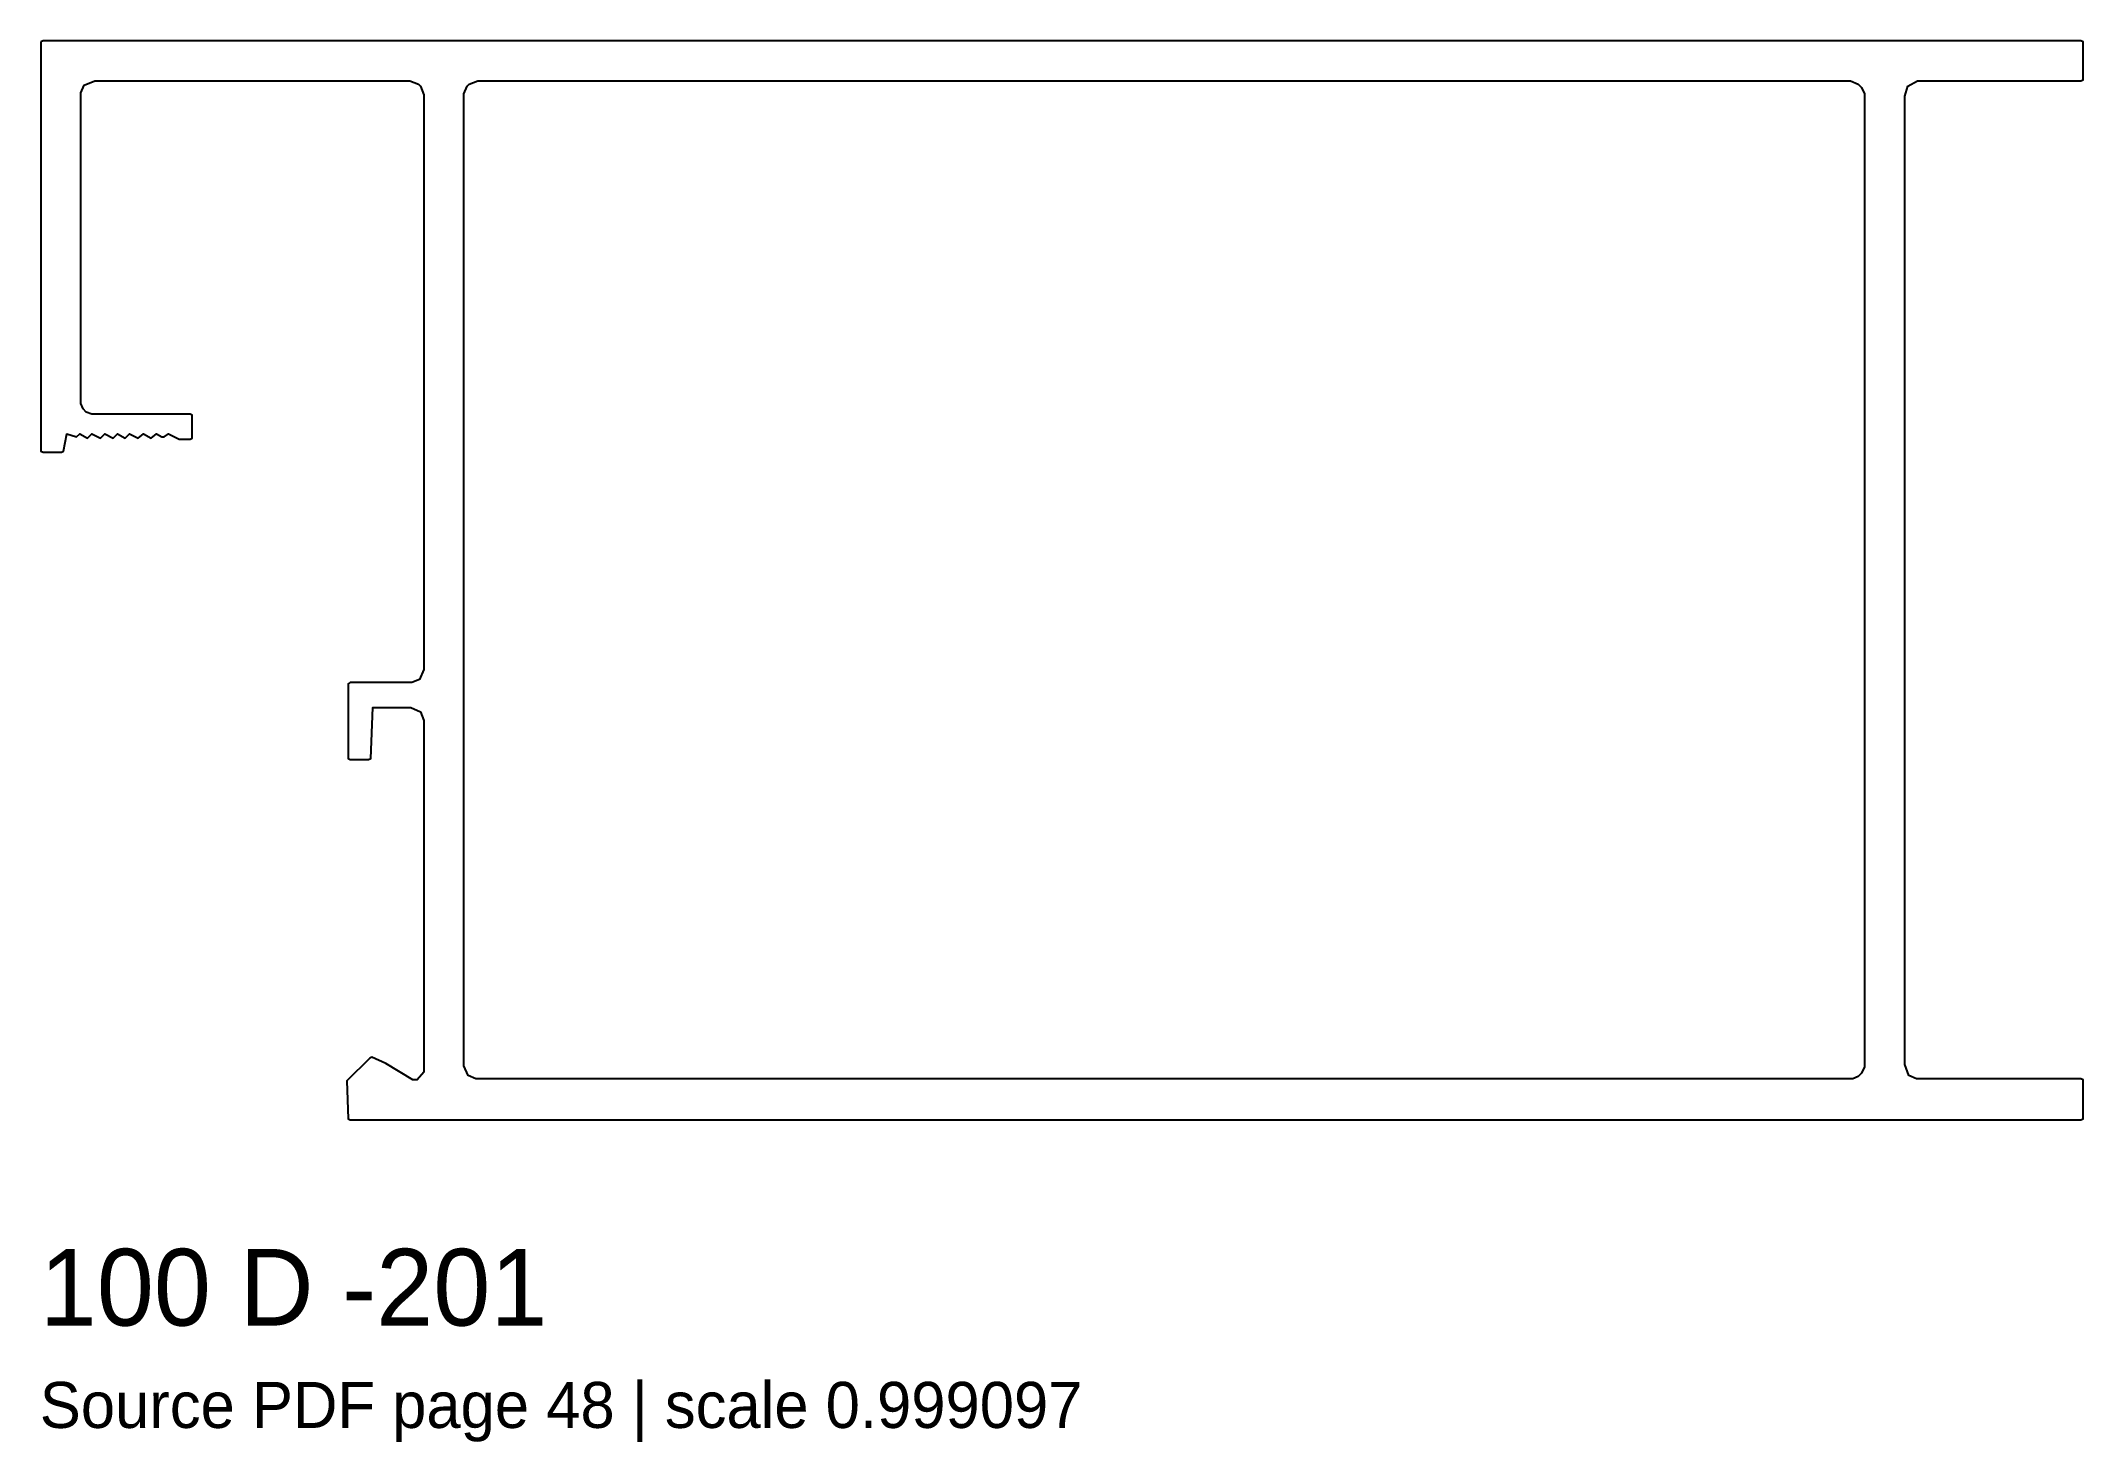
# Model space of a CAD drawing. Header units: millimetres. Extents: x 0 to 79.9, y -12.6 to 42.2.
import ezdxf

# ---------------------------------------------------------------- set-up
doc = ezdxf.new("R2010")
doc.units = ezdxf.units.MM
doc.layers.add('INFO', color=7, linetype='Continuous')
doc.layers.add('PROFILE', color=7, linetype='Continuous')

msp = doc.modelspace()

# ---------------------------------------------------------------- linework, layer by layer
at = {"layer": 'PROFILE'}
for points in [[(0.042, 42.168), (0.042, 26.181), (0.127, 26.138), (0.846, 26.138), (0.93, 26.181), (1.057, 26.857), (1.438, 26.731), (1.565, 26.857), (1.861, 26.688), (2.03, 26.857), (2.369, 26.688), (2.538, 26.857), (2.876, 26.688), (3.045, 26.857), (3.341, 26.688), (3.51, 26.857), (3.849, 26.688), (4.06, 26.857), (4.356, 26.688), (4.568, 26.857), (4.779, 26.731), (4.864, 26.731), (5.033, 26.857), (5.456, 26.646), (5.879, 26.646), (5.964, 26.688), (5.964, 27.576), (5.879, 27.619), (2.03, 27.619), (1.819, 27.703), (1.692, 27.83), (1.607, 28.042), (1.607, 40.18), (1.734, 40.476), (2.157, 40.646), (14.465, 40.646), (14.803, 40.519), (14.888, 40.434), (15.015, 40.096), (15.015, 17.637), (14.846, 17.256), (14.55, 17.13), (12.139, 17.13), (12.054, 17.087), (12.054, 14.169), (12.139, 14.127), (12.858, 14.127), (12.942, 14.169), (13.027, 16.157), (14.507, 16.157), (14.888, 15.988), (15.015, 15.649), (15.015, 1.903), (14.761, 1.607), (14.592, 1.607), (13.534, 2.242), (12.985, 2.495), (12.9, 2.453), (12.012, 1.565), (12.054, 0.085), (12.139, 0.042), (79.811, 0.042), (79.895, 0.085), (79.895, 1.607), (79.811, 1.65), (73.382, 1.65), (73.086, 1.776), (72.917, 2.199), (72.917, 40.053), (73.044, 40.434), (73.424, 40.646), (79.811, 40.646), (79.895, 40.688), (79.895, 42.168), (79.811, 42.211), (0.127, 42.211)], [(16.707, 40.434), (16.791, 40.519), (17.13, 40.646), (70.802, 40.646), (71.098, 40.519), (71.225, 40.392), (71.352, 40.138), (71.352, 2.115), (71.225, 1.861), (71.098, 1.734), (70.887, 1.65), (17.045, 1.65), (16.749, 1.776), (16.58, 2.157), (16.58, 40.138)]]:
    msp.add_lwpolyline(points, close=True, dxfattribs=at)

# ---------------------------------------------------------------- texts
at = {"layer": 'INFO'}
for s, height, p in [('100 D -201', 3, (0, -8)), ('Source PDF page 48 | scale 0.999097', 1.8, (0, -12))]:
    msp.add_text(s, height=height, dxfattribs=at).set_placement(p)

doc.saveas('drawing.dxf')
